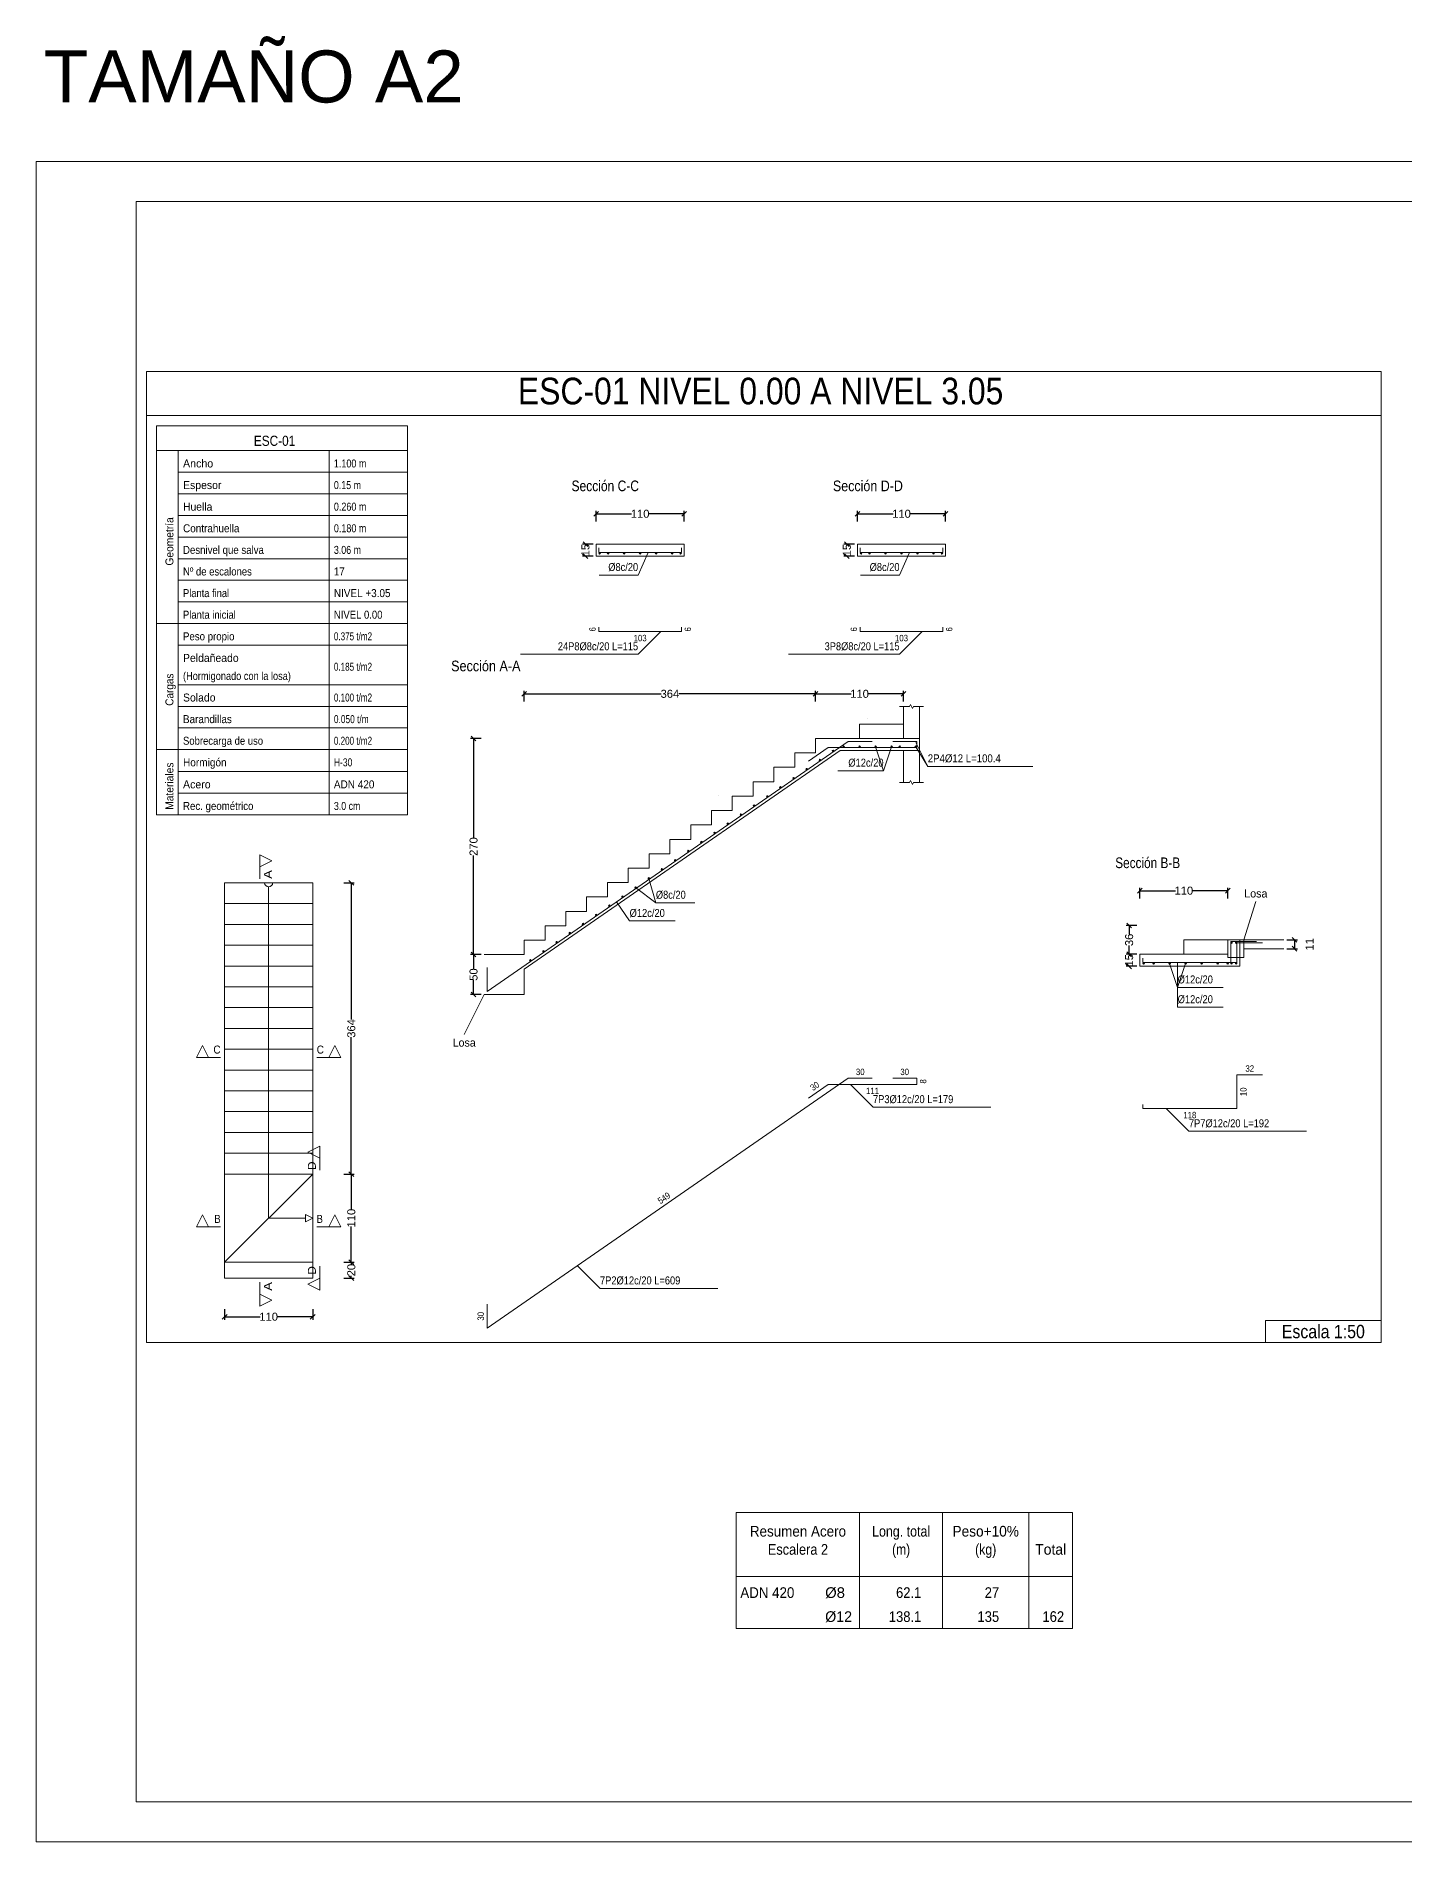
# Model space of a CAD drawing. Header units: millimetres. Extents: x 0 to 127, y 1 to 93.
# Drawn here: x 0 to 34.2, y 1.24 to 46.37 of the extents above; entities that cross this region are included whole.
import ezdxf
from ezdxf.enums import TextEntityAlignment as Align

# ---------------------------------------------------------------- set-up
doc = ezdxf.new("R2010")
doc.units = ezdxf.units.MM
doc.linetypes.add('CYPE_PUNTO', pattern=[0.075, 0, -0.075])
for name, color, linetype, lineweight in [('CIM_REFEREN', 2, 'Continuous', 0), ('ESC_BARRAS_ARMADURA_LONGITUDINAL', 4, 'Continuous', 15), ('ESC_BARRAS_ARMADURA_TRANSVERSAL', 4, 'Continuous', 15), ('ESC_CONTORNO_ESCALERA', 3, 'Continuous', 0), ('ESC_COTAS', 1, 'Continuous', 0), ('ESC_ESCALON', 2, 'Continuous', 0), ('ESC_GEOMETRIA_APOYO', 2, 'Continuous', 0), ('ESC_LINEA_DE_HUELLA', 9, 'Continuous', 0), ('ESC_LINEA_REFERENCIA_ARMADURA', 36, 'Continuous', 0), ('ESC_LINEAS_DE_LA_TABLA', 6, 'Continuous', 0), ('ESC_RECRECIDO', 1, 'Continuous', 0), ('ESC_RECUADRO_DEL_DETALLE', 7, 'Continuous', 9), ('ESC_SECCIONES', 4, 'Continuous', 0), ('ESC_TEXTO_APOYO', 3, 'Continuous', 0), ('ESC_TEXTO_ARMADURA_LONGITUDINAL', 3, 'Continuous', 9), ('ESC_TEXTO_ARMADURA_TRANSVERSAL', 3, 'Continuous', 9), ('ESC_TEXTOS_DE_LA_TABLA', 2, 'Continuous', 0), ('ESC_TITULO_DEL_RECUADRO', 7, 'Continuous', 0), ('RECUAD_LIMITES', 2, 'Continuous', 0), ('RECUAD_MARCO', 1, 'Continuous', 20), ('TABLAS', 1, 'Continuous', 0), ('TEXTO_TABLAS', 1, 'Continuous', 0)]:
    doc.layers.add(name, color=color, linetype=linetype, lineweight=lineweight)
doc.styles.add('CYPETXT_0.3_romans', font='arial.ttf', dxfattribs={"height": 0.2})
doc.styles.add('CYPETXT_romans', font='arial.ttf', dxfattribs={"height": 0.2})
doc.dimstyles.new('cype_oblique', dxfattribs={"dimtxt": 0.18, "dimasz": 0.18, "dimexe": 0.075, "dimexo": 0.075, "dimgap": 0, "dimtad": 0, "dimdec": 4, "dimzin": 0, "dimdsep": 46, "dimtxsty": 'CYPETXT_0.3_romans', "dimblk": 'OBLIQUE', "dimtsz": 0.06, "dimcen": 0.09, "dimadec": 0, "dimazin": 0, "dimtfac": 1, "dimtdec": 4, "dimtofl": 0, "dimtmove": 2, "dimatfit": 3, "dimfxl": 1, "dimtolj": 1, "dimtzin": 0, "dimarcsym": 0})

# ---------------------------------------------------------------- blocks, each defined once
blk = doc.blocks.new('*D24')
at = {"layer": 'Defpoints', "color": 0, "transparency": 16777216}
for p in [(16.194, 34.436), (13.994, 34.17), (16.194, 34.17)]:
    blk.add_point(p, dxfattribs=at)
at = {"layer": 'ESC_COTAS', "color": 0, "lineweight": -2, "transparency": 16777216}
for p, q in [((13.934, 34.376), (14.054, 34.496)), ((13.994, 34.245), (13.994, 34.511)), ((13.994, 34.436), (14.882, 34.436)), ((16.194, 34.436), (15.305, 34.436)), ((16.134, 34.376), (16.254, 34.496)), ((16.194, 34.245), (16.194, 34.511))]:
    blk.add_line(p, q, dxfattribs=at)
at = {"layer": 'ESC_COTAS', "color": 0, "transparency": 16777216, "insert": (15.094, 34.436), "char_height": 0.2, "attachment_point": 5, "style": 'CYPETXT_0.3_romans'}
blk.add_mtext('\\A1;110', dxfattribs=at)
blk = doc.blocks.new('_OBLIQUE')
at = {"color": 0, "linetype": 'ByBlock', "lineweight": -2}
blk.add_line((-0.5, -0.5), (0.5, 0.5), dxfattribs=at)
blk = doc.blocks.new('*D25')
at = {"layer": 'Defpoints', "color": 0, "transparency": 16777216}
for p in [(13.728, 33.679), (13.994, 33.679), (13.994, 33.379)]:
    blk.add_point(p, dxfattribs=at)
at = {"layer": 'ESC_COTAS', "color": 0, "lineweight": -2, "transparency": 16777216}
for p, q in [((13.919, 33.679), (13.653, 33.679)), ((13.788, 33.619), (13.668, 33.739)), ((13.788, 33.319), (13.668, 33.439)), ((13.728, 33.679), (13.728, 33.664)), ((13.919, 33.379), (13.653, 33.379)), ((13.728, 33.379), (13.728, 33.395))]:
    blk.add_line(p, q, dxfattribs=at)
at = {"layer": 'ESC_COTAS', "color": 0, "transparency": 16777216, "insert": (13.728, 33.529), "char_height": 0.2, "attachment_point": 5, "rotation": 90, "style": 'CYPETXT_0.3_romans'}
blk.add_mtext('\\A1;15', dxfattribs=at)
blk = doc.blocks.new('*D26')
at = {"layer": 'Defpoints', "color": 0, "transparency": 16777216}
for p in [(22.726, 34.436), (20.526, 34.17), (22.726, 34.17)]:
    blk.add_point(p, dxfattribs=at)
at = {"layer": 'ESC_COTAS', "color": 0, "lineweight": -2, "transparency": 16777216}
for p, q in [((20.466, 34.376), (20.586, 34.496)), ((20.526, 34.245), (20.526, 34.511)), ((20.526, 34.436), (21.414, 34.436)), ((22.726, 34.436), (21.837, 34.436)), ((22.666, 34.376), (22.786, 34.496)), ((22.726, 34.245), (22.726, 34.511))]:
    blk.add_line(p, q, dxfattribs=at)
at = {"layer": 'ESC_COTAS', "color": 0, "transparency": 16777216, "insert": (21.626, 34.436), "char_height": 0.2, "attachment_point": 5, "style": 'CYPETXT_0.3_romans'}
blk.add_mtext('\\A1;110', dxfattribs=at)
blk = doc.blocks.new('*D27')
at = {"layer": 'Defpoints', "color": 0, "transparency": 16777216}
for p in [(20.26, 33.679), (20.526, 33.679), (20.526, 33.379)]:
    blk.add_point(p, dxfattribs=at)
at = {"layer": 'ESC_COTAS', "color": 0, "lineweight": -2, "transparency": 16777216}
for p, q in [((20.451, 33.679), (20.185, 33.679)), ((20.32, 33.619), (20.2, 33.739)), ((20.32, 33.319), (20.2, 33.439)), ((20.26, 33.679), (20.26, 33.664)), ((20.451, 33.379), (20.185, 33.379)), ((20.26, 33.379), (20.26, 33.395))]:
    blk.add_line(p, q, dxfattribs=at)
at = {"layer": 'ESC_COTAS', "color": 0, "transparency": 16777216, "insert": (20.26, 33.529), "char_height": 0.2, "attachment_point": 5, "rotation": 90, "style": 'CYPETXT_0.3_romans'}
blk.add_mtext('\\A1;15', dxfattribs=at)
blk = doc.blocks.new('*D28')
at = {"layer": 'Defpoints', "color": 0, "transparency": 16777216}
for p in [(19.478, 29.936), (12.198, 29.67), (19.478, 29.67)]:
    blk.add_point(p, dxfattribs=at)
at = {"layer": 'ESC_COTAS', "color": 0, "lineweight": -2, "transparency": 16777216}
for p, q in [((12.138, 29.876), (12.258, 29.996)), ((12.198, 29.745), (12.198, 30.011)), ((12.198, 29.936), (15.618, 29.936)), ((19.478, 29.936), (16.058, 29.936)), ((19.418, 29.876), (19.538, 29.996)), ((19.478, 29.745), (19.478, 30.011))]:
    blk.add_line(p, q, dxfattribs=at)
at = {"layer": 'ESC_COTAS', "color": 0, "transparency": 16777216, "insert": (15.838, 29.936), "char_height": 0.2, "attachment_point": 5, "style": 'CYPETXT_0.3_romans'}
blk.add_mtext('\\A1;364', dxfattribs=at)
blk = doc.blocks.new('*D29')
at = {"layer": 'Defpoints', "color": 0, "transparency": 16777216}
for p in [(21.678, 29.936), (19.478, 29.67), (21.678, 29.67)]:
    blk.add_point(p, dxfattribs=at)
at = {"layer": 'ESC_COTAS', "color": 0, "lineweight": -2, "transparency": 16777216}
for p, q in [((19.418, 29.876), (19.538, 29.996)), ((19.478, 29.745), (19.478, 30.011)), ((19.478, 29.936), (20.367, 29.936)), ((21.678, 29.936), (20.789, 29.936)), ((21.618, 29.876), (21.738, 29.996)), ((21.678, 29.745), (21.678, 30.011))]:
    blk.add_line(p, q, dxfattribs=at)
at = {"layer": 'ESC_COTAS', "color": 0, "transparency": 16777216, "insert": (20.578, 29.936), "char_height": 0.2, "attachment_point": 5, "style": 'CYPETXT_0.3_romans'}
blk.add_mtext('\\A1;110', dxfattribs=at)
blk = doc.blocks.new('*D30')
at = {"layer": 'Defpoints', "color": 0, "transparency": 16777216}
for p in [(10.932, 23.42), (11.198, 23.42), (11.198, 22.42)]:
    blk.add_point(p, dxfattribs=at)
at = {"layer": 'ESC_COTAS', "color": 0, "lineweight": -2, "transparency": 16777216}
for p, q in [((10.992, 23.36), (10.872, 23.48)), ((11.123, 23.42), (10.857, 23.42)), ((10.932, 23.42), (10.932, 23.063)), ((10.932, 22.42), (10.932, 22.777)), ((11.123, 22.42), (10.857, 22.42)), ((10.992, 22.36), (10.872, 22.48))]:
    blk.add_line(p, q, dxfattribs=at)
at = {"layer": 'ESC_COTAS', "color": 0, "transparency": 16777216, "insert": (10.932, 22.92), "char_height": 0.2, "attachment_point": 5, "rotation": 90, "style": 'CYPETXT_0.3_romans'}
blk.add_mtext('\\A1;50', dxfattribs=at)
blk = doc.blocks.new('*D31')
at = {"layer": 'Defpoints', "color": 0, "transparency": 16777216}
for p in [(10.932, 28.82), (11.198, 28.82), (11.198, 23.42)]:
    blk.add_point(p, dxfattribs=at)
at = {"layer": 'ESC_COTAS', "color": 0, "lineweight": -2, "transparency": 16777216}
for p, q in [((11.123, 28.82), (10.857, 28.82)), ((10.992, 28.76), (10.872, 28.88)), ((10.932, 28.82), (10.932, 26.342)), ((10.932, 23.42), (10.932, 25.898)), ((10.992, 23.36), (10.872, 23.48)), ((11.123, 23.42), (10.857, 23.42))]:
    blk.add_line(p, q, dxfattribs=at)
at = {"layer": 'ESC_COTAS', "color": 0, "transparency": 16777216, "insert": (10.932, 26.12), "char_height": 0.2, "attachment_point": 5, "rotation": 90, "style": 'CYPETXT_0.3_romans'}
blk.add_mtext('\\A1;270', dxfattribs=at)
blk = doc.blocks.new('*D32')
at = {"layer": 'Defpoints', "color": 0, "transparency": 16777216}
for p in [(31.181, 23.787), (31.181, 23.567), (31.447, 23.567)]:
    blk.add_point(p, dxfattribs=at)
at = {"layer": 'ESC_COTAS', "color": 0, "lineweight": -2, "transparency": 16777216}
for p, q in [((31.256, 23.787), (31.522, 23.787)), ((31.256, 23.567), (31.522, 23.567)), ((31.507, 23.727), (31.387, 23.847)), ((31.507, 23.507), (31.387, 23.627)), ((31.447, 23.787), (31.447, 23.567))]:
    blk.add_line(p, q, dxfattribs=at)
at = {"layer": 'ESC_COTAS', "color": 0, "transparency": 16777216, "insert": (31.823, 23.677), "char_height": 0.2, "attachment_point": 5, "rotation": 90, "style": 'CYPETXT_0.3_romans'}
blk.add_mtext('\\A1;11', dxfattribs=at)
blk = doc.blocks.new('*D33')
at = {"layer": 'Defpoints', "color": 0, "transparency": 16777216}
for p in [(29.781, 25.016), (27.581, 24.75), (29.781, 24.75)]:
    blk.add_point(p, dxfattribs=at)
at = {"layer": 'ESC_COTAS', "color": 0, "lineweight": -2, "transparency": 16777216}
for p, q in [((27.521, 24.956), (27.641, 25.076)), ((27.581, 24.825), (27.581, 25.091)), ((27.581, 25.016), (28.469, 25.016)), ((29.781, 25.016), (28.892, 25.016)), ((29.721, 24.956), (29.841, 25.076)), ((29.781, 24.825), (29.781, 25.091))]:
    blk.add_line(p, q, dxfattribs=at)
at = {"layer": 'ESC_COTAS', "color": 0, "transparency": 16777216, "insert": (28.681, 25.016), "char_height": 0.2, "attachment_point": 5, "style": 'CYPETXT_0.3_romans'}
blk.add_mtext('\\A1;110', dxfattribs=at)
blk = doc.blocks.new('*D34')
at = {"layer": 'Defpoints', "color": 0, "transparency": 16777216}
for p in [(27.315, 23.427), (27.581, 23.427), (27.581, 23.127)]:
    blk.add_point(p, dxfattribs=at)
at = {"layer": 'ESC_COTAS', "color": 0, "lineweight": -2, "transparency": 16777216}
for p, q in [((27.375, 23.367), (27.255, 23.487)), ((27.506, 23.427), (27.24, 23.427)), ((27.506, 23.127), (27.24, 23.127)), ((27.375, 23.067), (27.255, 23.187)), ((27.315, 23.427), (27.315, 23.412)), ((27.315, 23.127), (27.315, 23.142))]:
    blk.add_line(p, q, dxfattribs=at)
at = {"layer": 'ESC_COTAS', "color": 0, "transparency": 16777216, "insert": (27.315, 23.277), "char_height": 0.2, "attachment_point": 5, "rotation": 90, "style": 'CYPETXT_0.3_romans'}
blk.add_mtext('\\A1;15', dxfattribs=at)
blk = doc.blocks.new('*D35')
at = {"layer": 'Defpoints', "color": 0, "transparency": 16777216}
for p in [(27.315, 24.147), (27.581, 24.147), (27.581, 23.427)]:
    blk.add_point(p, dxfattribs=at)
at = {"layer": 'ESC_COTAS', "color": 0, "lineweight": -2, "transparency": 16777216}
for p, q in [((27.506, 24.147), (27.24, 24.147)), ((27.375, 24.087), (27.255, 24.207)), ((27.315, 24.147), (27.315, 23.93)), ((27.375, 23.367), (27.255, 23.487)), ((27.315, 23.427), (27.315, 23.644)), ((27.506, 23.427), (27.24, 23.427))]:
    blk.add_line(p, q, dxfattribs=at)
at = {"layer": 'ESC_COTAS', "color": 0, "transparency": 16777216, "insert": (27.315, 23.787), "char_height": 0.2, "attachment_point": 5, "rotation": 90, "style": 'CYPETXT_0.3_romans'}
blk.add_mtext('\\A1;36', dxfattribs=at)
blk = doc.blocks.new('*D36')
at = {"layer": 'Defpoints', "color": 0, "transparency": 16777216}
for p in [(7.611, 25.214), (7.611, 17.934), (7.877, 17.934)]:
    blk.add_point(p, dxfattribs=at)
at = {"layer": 'ESC_COTAS', "color": 0, "lineweight": -2, "transparency": 16777216}
for p, q in [((7.937, 25.154), (7.817, 25.274)), ((7.686, 25.214), (7.952, 25.214)), ((7.877, 25.214), (7.877, 21.795)), ((7.877, 17.934), (7.877, 21.354)), ((7.686, 17.934), (7.952, 17.934)), ((7.937, 17.874), (7.817, 17.994))]:
    blk.add_line(p, q, dxfattribs=at)
at = {"layer": 'ESC_COTAS', "color": 0, "transparency": 16777216, "insert": (7.877, 21.574), "char_height": 0.2, "attachment_point": 5, "rotation": 90, "style": 'CYPETXT_0.3_romans'}
blk.add_mtext('\\A1;364', dxfattribs=at)
blk = doc.blocks.new('*D37')
at = {"layer": 'Defpoints', "color": 0, "transparency": 16777216}
for p in [(7.611, 17.934), (7.611, 15.734), (7.877, 15.734)]:
    blk.add_point(p, dxfattribs=at)
at = {"layer": 'ESC_COTAS', "color": 0, "lineweight": -2, "transparency": 16777216}
for p, q in [((7.686, 17.934), (7.952, 17.934)), ((7.937, 17.874), (7.817, 17.994)), ((7.877, 17.934), (7.877, 17.045)), ((7.877, 15.734), (7.877, 16.623)), ((7.686, 15.734), (7.952, 15.734)), ((7.937, 15.674), (7.817, 15.794))]:
    blk.add_line(p, q, dxfattribs=at)
at = {"layer": 'ESC_COTAS', "color": 0, "transparency": 16777216, "insert": (7.877, 16.834), "char_height": 0.2, "attachment_point": 5, "rotation": 90, "style": 'CYPETXT_0.3_romans'}
blk.add_mtext('\\A1;110', dxfattribs=at)
blk = doc.blocks.new('*D38')
at = {"layer": 'Defpoints', "color": 0, "transparency": 16777216}
for p in [(7.611, 15.734), (7.611, 15.334), (7.877, 15.334)]:
    blk.add_point(p, dxfattribs=at)
at = {"layer": 'ESC_COTAS', "color": 0, "lineweight": -2, "transparency": 16777216}
for p, q in [((7.686, 15.734), (7.952, 15.734)), ((7.937, 15.674), (7.817, 15.794)), ((7.937, 15.274), (7.817, 15.394)), ((7.877, 15.734), (7.877, 15.679)), ((7.877, 15.334), (7.877, 15.389)), ((7.686, 15.334), (7.952, 15.334))]:
    blk.add_line(p, q, dxfattribs=at)
at = {"layer": 'ESC_COTAS', "color": 0, "transparency": 16777216, "insert": (7.877, 15.534), "char_height": 0.2, "attachment_point": 5, "rotation": 90, "style": 'CYPETXT_0.3_romans'}
blk.add_mtext('\\A1;20', dxfattribs=at)
blk = doc.blocks.new('*D39')
at = {"layer": 'Defpoints', "color": 0, "transparency": 16777216}
for p in [(4.711, 14.634), (6.911, 14.634), (6.911, 14.368)]:
    blk.add_point(p, dxfattribs=at)
at = {"layer": 'ESC_COTAS', "color": 0, "lineweight": -2, "transparency": 16777216}
for p, q in [((4.711, 14.559), (4.711, 14.293)), ((6.911, 14.559), (6.911, 14.293)), ((4.651, 14.308), (4.771, 14.428)), ((4.711, 14.368), (5.6, 14.368)), ((6.911, 14.368), (6.022, 14.368)), ((6.851, 14.308), (6.971, 14.428))]:
    blk.add_line(p, q, dxfattribs=at)
at = {"layer": 'ESC_COTAS', "color": 0, "transparency": 16777216, "insert": (5.811, 14.368), "char_height": 0.2, "attachment_point": 5, "style": 'CYPETXT_0.3_romans'}
blk.add_mtext('\\A1;110', dxfattribs=at)

msp = doc.modelspace()

# ---------------------------------------------------------------- hatches: boundary and pattern name
at = {"layer": 'ESC_BARRAS_ARMADURA_TRANSVERSAL'}
h = msp.add_hatch(color=256, dxfattribs=at)
edge = h.paths.add_edge_path()
edge.add_arc((14.08168, 33.4512), 0.02, 0, 360)
h = msp.add_hatch(color=256, dxfattribs=at)
edge = h.paths.add_edge_path()
edge.add_arc((14.29368, 33.4512), 0.02, 0, 360)
h = msp.add_hatch(color=256, dxfattribs=at)
edge = h.paths.add_edge_path()
edge.add_arc((14.69368, 33.4512), 0.02, 0, 360)
h = msp.add_hatch(color=256, dxfattribs=at)
edge = h.paths.add_edge_path()
edge.add_arc((15.09368, 33.4512), 0.02, 0, 360)
h = msp.add_hatch(color=256, dxfattribs=at)
edge = h.paths.add_edge_path()
edge.add_arc((15.49368, 33.4512), 0.02, 0, 360)
h = msp.add_hatch(color=256, dxfattribs=at)
edge = h.paths.add_edge_path()
edge.add_arc((15.89368, 33.4512), 0.02, 0, 360)
h = msp.add_hatch(color=256, dxfattribs=at)
edge = h.paths.add_edge_path()
edge.add_arc((16.10568, 33.4512), 0.02, 0, 360)
h = msp.add_hatch(color=256, dxfattribs=at)
edge = h.paths.add_edge_path()
edge.add_arc((20.61368, 33.4512), 0.02, 0, 360)
h = msp.add_hatch(color=256, dxfattribs=at)
edge = h.paths.add_edge_path()
edge.add_arc((20.82568, 33.4512), 0.02, 0, 360)
h = msp.add_hatch(color=256, dxfattribs=at)
edge = h.paths.add_edge_path()
edge.add_arc((21.22568, 33.4512), 0.02, 0, 360)
h = msp.add_hatch(color=256, dxfattribs=at)
edge = h.paths.add_edge_path()
edge.add_arc((21.62568, 33.4512), 0.02, 0, 360)
h = msp.add_hatch(color=256, dxfattribs=at)
edge = h.paths.add_edge_path()
edge.add_arc((22.02568, 33.4512), 0.02, 0, 360)
h = msp.add_hatch(color=256, dxfattribs=at)
edge = h.paths.add_edge_path()
edge.add_arc((22.42568, 33.4512), 0.02, 0, 360)
h = msp.add_hatch(color=256, dxfattribs=at)
edge = h.paths.add_edge_path()
edge.add_arc((22.63768, 33.4512), 0.02, 0, 360)
h = msp.add_hatch(color=256, dxfattribs=at)
edge = h.paths.add_edge_path()
edge.add_arc((19.91546, 28.50991), 0.02, 0, 360)
h = msp.add_hatch(color=256, dxfattribs=at)
edge = h.paths.add_edge_path()
edge.add_arc((20.178, 28.61604), 0.02, 0, 360)
h = msp.add_hatch(color=256, dxfattribs=at)
edge = h.paths.add_edge_path()
edge.add_arc((20.578, 28.61604), 0.02, 0, 360)
h = msp.add_hatch(color=256, dxfattribs=at)
edge = h.paths.add_edge_path()
edge.add_arc((20.978, 28.61604), 0.02, 0, 360)
h = msp.add_hatch(color=256, dxfattribs=at)
edge = h.paths.add_edge_path()
edge.add_arc((21.378, 28.61604), 0.02, 0, 360)
h = msp.add_hatch(color=256, dxfattribs=at)
edge = h.paths.add_edge_path()
edge.add_arc((21.582, 28.61604), 0.02, 0, 360)
h = msp.add_hatch(color=256, dxfattribs=at)
edge = h.paths.add_edge_path()
edge.add_arc((21.982, 28.61604), 0.02, 0, 360)
h = msp.add_hatch(color=256, dxfattribs=at)
edge = h.paths.add_edge_path()
edge.add_arc((19.25771, 28.05454), 0.02, 0, 360)
h = msp.add_hatch(color=256, dxfattribs=at)
edge = h.paths.add_edge_path()
edge.add_arc((19.58658, 28.28223), 0.02, 0, 360)
h = msp.add_hatch(color=256, dxfattribs=at)
edge = h.paths.add_edge_path()
edge.add_arc((18.59995, 27.59918), 0.02, 0, 360)
h = msp.add_hatch(color=256, dxfattribs=at)
edge = h.paths.add_edge_path()
edge.add_arc((18.92883, 27.82686), 0.02, 0, 360)
h = msp.add_hatch(color=256, dxfattribs=at)
edge = h.paths.add_edge_path()
edge.add_arc((17.9422, 27.14381), 0.02, 0, 360)
h = msp.add_hatch(color=256, dxfattribs=at)
edge = h.paths.add_edge_path()
edge.add_arc((18.27108, 27.37149), 0.02, 0, 360)
h = msp.add_hatch(color=256, dxfattribs=at)
edge = h.paths.add_edge_path()
edge.add_arc((17.28445, 26.68844), 0.02, 0, 360)
h = msp.add_hatch(color=256, dxfattribs=at)
edge = h.paths.add_edge_path()
edge.add_arc((17.61332, 26.91612), 0.02, 0, 360)
h = msp.add_hatch(color=256, dxfattribs=at)
edge = h.paths.add_edge_path()
edge.add_arc((16.62669, 26.23307), 0.02, 0, 360)
h = msp.add_hatch(color=256, dxfattribs=at)
edge = h.paths.add_edge_path()
edge.add_arc((16.95557, 26.46076), 0.02, 0, 360)
h = msp.add_hatch(color=256, dxfattribs=at)
edge = h.paths.add_edge_path()
edge.add_arc((15.96894, 25.7777), 0.02, 0, 360)
h = msp.add_hatch(color=256, dxfattribs=at)
edge = h.paths.add_edge_path()
edge.add_arc((16.29781, 26.00539), 0.02, 0, 360)
h = msp.add_hatch(color=256, dxfattribs=at)
edge = h.paths.add_edge_path()
edge.add_arc((15.31118, 25.32234), 0.02, 0, 360)
h = msp.add_hatch(color=256, dxfattribs=at)
edge = h.paths.add_edge_path()
edge.add_arc((15.64006, 25.55002), 0.02, 0, 360)
h = msp.add_hatch(color=256, dxfattribs=at)
edge = h.paths.add_edge_path()
edge.add_arc((14.65343, 24.86697), 0.02, 0, 360)
h = msp.add_hatch(color=256, dxfattribs=at)
edge = h.paths.add_edge_path()
edge.add_arc((14.98231, 25.09465), 0.02, 0, 360)
h = msp.add_hatch(color=256, dxfattribs=at)
edge = h.paths.add_edge_path()
edge.add_arc((13.99568, 24.4116), 0.02, 0, 360)
h = msp.add_hatch(color=256, dxfattribs=at)
edge = h.paths.add_edge_path()
edge.add_arc((14.32455, 24.63928), 0.02, 0, 360)
h = msp.add_hatch(color=256, dxfattribs=at)
edge = h.paths.add_edge_path()
edge.add_arc((13.33792, 23.95623), 0.02, 0, 360)
h = msp.add_hatch(color=256, dxfattribs=at)
edge = h.paths.add_edge_path()
edge.add_arc((13.6668, 24.18392), 0.02, 0, 360)
h = msp.add_hatch(color=256, dxfattribs=at)
edge = h.paths.add_edge_path()
edge.add_arc((12.68017, 23.50086), 0.02, 0, 360)
h = msp.add_hatch(color=256, dxfattribs=at)
edge = h.paths.add_edge_path()
edge.add_arc((13.00905, 23.72855), 0.02, 0, 360)
h = msp.add_hatch(color=256, dxfattribs=at)
edge = h.paths.add_edge_path()
edge.add_arc((29.87268, 23.71895), 0.02, 0, 360)
h = msp.add_hatch(color=256, dxfattribs=at)
edge = h.paths.add_edge_path()
edge.add_arc((29.98868, 23.71895), 0.02, 0, 360)
h = msp.add_hatch(color=256, dxfattribs=at)
edge = h.paths.add_edge_path()
edge.add_arc((12.35129, 23.27318), 0.02, 0, 360)
h = msp.add_hatch(color=256, dxfattribs=at)
edge = h.paths.add_edge_path()
edge.add_arc((27.67668, 23.19904), 0.02, 0, 360)
h = msp.add_hatch(color=256, dxfattribs=at)
edge = h.paths.add_edge_path()
edge.add_arc((27.92668, 23.19904), 0.02, 0, 360)
h = msp.add_hatch(color=256, dxfattribs=at)
edge = h.paths.add_edge_path()
edge.add_arc((28.32668, 23.19904), 0.02, 0, 360)
h = msp.add_hatch(color=256, dxfattribs=at)
edge = h.paths.add_edge_path()
edge.add_arc((28.72668, 23.19904), 0.02, 0, 360)
h = msp.add_hatch(color=256, dxfattribs=at)
edge = h.paths.add_edge_path()
edge.add_arc((29.12668, 23.19904), 0.02, 0, 360)
h = msp.add_hatch(color=256, dxfattribs=at)
edge = h.paths.add_edge_path()
edge.add_arc((29.52668, 23.19904), 0.02, 0, 360)
h = msp.add_hatch(color=256, dxfattribs=at)
edge = h.paths.add_edge_path()
edge.add_arc((29.77668, 23.19904), 0.02, 0, 360)
h = msp.add_hatch(color=256, dxfattribs=at)
edge = h.paths.add_edge_path()
edge.add_arc((29.87268, 23.19904), 0.02, 0, 360)
h = msp.add_hatch(color=256, dxfattribs=at)
edge = h.paths.add_edge_path()
edge.add_arc((29.98868, 23.19904), 0.02, 0, 360)

# ---------------------------------------------------------------- linework, layer by layer
at = {"layer": 'ESC_BARRAS_ARMADURA_LONGITUDINAL'}
for points in [[(14.06168, 33.5872), (14.06168, 33.4712), (16.12568, 33.4712), (16.12568, 33.5872)], [(20.59368, 33.5872), (20.59368, 33.4712), (22.65768, 33.4712), (22.65768, 33.5872)], [(14.06168, 31.60668), (14.06168, 31.49068), (16.12568, 31.49068), (16.12568, 31.60668)], [(20.59368, 31.60668), (20.59368, 31.49068), (22.65768, 31.49068), (22.65768, 31.60668)], [(11.27, 23.10027), (11.27, 22.50027), (20.29456, 28.74804), (20.89456, 28.74804)], [(19.30184, 28.25051), (19.79516, 28.59204), (22.006, 28.59204), (22.006, 28.74804), (21.406, 28.74804)], [(27.65268, 23.33104), (27.65268, 23.22304), (30.00868, 23.22304), (30.00868, 23.71543), (30.64768, 23.71543)], [(29.02068, 23.22304), (29.85268, 23.22304), (29.85268, 23.74704), (30.50068, 23.74704)], [(11.27, 14.68027), (11.27, 14.08027), (20.29456, 20.32804), (20.89456, 20.32804)], [(19.30184, 19.83051), (19.79516, 20.17204), (22.006, 20.17204), (22.006, 20.32804), (21.406, 20.32804)], [(27.65268, 19.67704), (27.65268, 19.56904), (30.00868, 19.56904), (30.00868, 20.41204), (30.64768, 20.41204)]]:
    msp.add_lwpolyline(points, dxfattribs=at)
at = {"layer": 'ESC_BARRAS_ARMADURA_TRANSVERSAL'}
for centre in [(14.08168, 33.4512), (14.29368, 33.4512), (14.69368, 33.4512), (15.09368, 33.4512), (15.49368, 33.4512), (15.89368, 33.4512), (16.10568, 33.4512), (20.61368, 33.4512), (20.82568, 33.4512), (21.22568, 33.4512), (21.62568, 33.4512), (22.02568, 33.4512), (22.42568, 33.4512), (22.63768, 33.4512), (19.91546, 28.50991), (20.178, 28.61604), (20.578, 28.61604), (20.978, 28.61604), (21.378, 28.61604), (21.582, 28.61604), (21.982, 28.61604), (19.25771, 28.05454), (19.58658, 28.28223), (18.59995, 27.59918), (18.92883, 27.82686), (17.9422, 27.14381), (18.27108, 27.37149), (17.28445, 26.68844), (17.61332, 26.91612), (16.62669, 26.23307), (16.95557, 26.46076), (15.96894, 25.7777), (16.29781, 26.00539), (15.31118, 25.32234), (15.64006, 25.55002), (14.65343, 24.86697), (14.98231, 25.09465), (13.99568, 24.4116), (14.32455, 24.63928), (13.33792, 23.95623), (13.6668, 24.18392), (12.68017, 23.50086), (13.00905, 23.72855), (29.87268, 23.71895), (29.98868, 23.71895), (12.35129, 23.27318), (27.67668, 23.19904), (27.92668, 23.19904), (28.32668, 23.19904), (28.72668, 23.19904), (29.12668, 23.19904), (29.52668, 23.19904), (29.77668, 23.19904), (29.87268, 23.19904), (29.98868, 23.19904)]:
    msp.add_circle(centre, 0.02, dxfattribs=at)
at = {"layer": 'ESC_CONTORNO_ESCALERA'}
for p, q in [((13.99368, 33.6792), (13.99368, 33.3792)), ((16.19368, 33.6792), (16.19368, 33.3792)), ((20.52568, 33.6792), (20.52568, 33.3792)), ((22.72568, 33.6792), (22.72568, 33.3792)), ((4.711, 25.21404), (4.711, 17.93404)), ((6.911, 25.21404), (6.911, 17.93404)), ((27.58068, 23.42704), (27.58068, 23.12704))]:
    msp.add_line(p, q, dxfattribs=at)
for points in [[(13.99368, 33.6792), (16.19368, 33.6792)], [(20.52568, 33.6792), (22.72568, 33.6792)], [(13.99368, 33.3792), (16.19368, 33.3792)], [(20.52568, 33.3792), (22.72568, 33.3792)], [(12.198, 23.05516), (20.09171, 28.52004), (21.678, 28.52004)], [(19.478, 28.46004), (19.478, 28.82004), (21.678, 28.82004)], [(27.58068, 23.12704), (30.08068, 23.12704), (30.08068, 23.78704)], [(27.58068, 23.42704), (29.78068, 23.42704), (29.78068, 23.78704)], [(4.711, 17.93404), (4.711, 15.73404), (4.711, 15.33404), (6.911, 15.33404), (6.911, 15.73404)]]:
    msp.add_lwpolyline(points, dxfattribs=at)
at = {"layer": 'ESC_ESCALON'}
for p, q in [((4.711, 25.21404), (6.911, 25.21404)), ((4.711, 24.69404), (6.911, 24.69404)), ((4.711, 24.17404), (6.911, 24.17404)), ((4.711, 23.65404), (6.911, 23.65404)), ((4.711, 23.13404), (6.911, 23.13404)), ((4.711, 22.61404), (6.911, 22.61404)), ((4.711, 22.09404), (6.911, 22.09404)), ((4.711, 21.57404), (6.911, 21.57404)), ((4.711, 21.05404), (6.911, 21.05404)), ((4.711, 20.53404), (6.911, 20.53404)), ((4.711, 20.01404), (6.911, 20.01404)), ((4.711, 19.49404), (6.911, 19.49404)), ((4.711, 18.97404), (6.911, 18.97404)), ((4.711, 18.45404), (6.911, 18.45404)), ((4.711, 17.93404), (6.911, 17.93404)), ((4.711, 15.73404), (6.911, 17.93404)), ((6.911, 15.73404), (6.911, 17.93404))]:
    msp.add_line(p, q, dxfattribs=at)
at = {"layer": 'ESC_ESCALON', "linetype": 'CYPE_PUNTO'}
msp.add_line((6.911, 15.73404), (6.911, 17.93404), dxfattribs=at)
at = {"layer": 'ESC_ESCALON'}
msp.add_lwpolyline([(12.198, 23.42004), (12.198, 23.78004), (12.718, 23.78004), (12.718, 24.14004), (13.238, 24.14004), (13.238, 24.50004), (13.758, 24.50004), (13.758, 24.86004), (14.278, 24.86004), (14.278, 25.22004), (14.798, 25.22004), (14.798, 25.58004), (15.318, 25.58004), (15.318, 25.94004), (15.838, 25.94004), (15.838, 26.30004), (16.358, 26.30004), (16.358, 26.66004), (16.878, 26.66004), (16.878, 27.02004), (17.398, 27.02004), (17.398, 27.38004), (17.918, 27.38004), (17.918, 27.74004), (18.438, 27.74004), (18.438, 28.10004), (18.958, 28.10004), (18.958, 28.46004), (19.478, 28.46004)], dxfattribs=at)
at = {"layer": 'ESC_GEOMETRIA_APOYO'}
for p, q in [((21.678, 28.82004), (21.678, 29.62004)), ((22.078, 28.82004), (22.078, 29.62004)), ((21.678, 27.72004), (21.678, 28.52004)), ((22.078, 28.52004), (21.678, 28.52004)), ((22.078, 27.72004), (22.078, 28.52004)), ((29.78068, 23.78704), (31.18068, 23.78704)), ((30.18068, 23.56704), (31.18068, 23.56704)), ((12.198, 23.42004), (11.198, 23.42004)), ((12.198, 23.05516), (12.198, 22.42004)), ((12.198, 22.42004), (11.198, 22.42004)), ((4.711, 15.73404), (6.911, 15.73404))]:
    msp.add_line(p, q, dxfattribs=at)
for points in [[(21.578, 29.62004), (21.828, 29.62004), (21.853, 29.67004), (21.903, 29.57004), (21.928, 29.62004), (22.178, 29.62004)], [(21.678, 28.82004), (22.078, 28.82004), (22.078, 28.52004)], [(22.178, 27.72004), (21.928, 27.72004), (21.903, 27.67004), (21.853, 27.77004), (21.828, 27.72004), (21.578, 27.72004)], [(30.18068, 23.78704), (30.18068, 23.34704), (29.78068, 23.34704), (29.78068, 23.78704)]]:
    msp.add_lwpolyline(points, dxfattribs=at)
at = {"layer": 'ESC_LINEA_DE_HUELLA'}
msp.add_lwpolyline([(5.811, 25.11404), (5.811, 17.93404), (5.811, 16.83404), (6.731, 16.83404)], dxfattribs=at)
msp.add_lwpolyline([(6.731, 16.92404), (6.911, 16.83404), (6.731, 16.74404), (6.731, 16.92404)], close=True, dxfattribs=at)
msp.add_arc((5.811, 25.21404), 0.1, 180, 0, dxfattribs=at)
at = {"layer": 'ESC_LINEA_REFERENCIA_ARMADURA'}
for p, q in [((15.044, 32.90552), (15.29368, 33.4712)), ((21.576, 32.90552), (21.82568, 33.4712)), ((14.072, 32.90552), (15.044, 32.90552)), ((20.604, 32.90552), (21.576, 32.90552)), ((15.044, 30.925), (15.60968, 31.49068)), ((21.576, 30.925), (22.14168, 31.49068)), ((12.101, 30.925), (15.044, 30.925)), ((18.801, 30.925), (21.576, 30.925)), ((20.778, 29.32404), (20.778, 29.32404)), ((21.178, 28.01604), (20.978, 28.61604)), ((21.178, 28.01604), (21.378, 28.61604)), ((22.282, 28.12404), (21.982, 28.72404)), ((22.282, 28.12404), (21.982, 28.61604)), ((20.038, 28.01604), (21.178, 28.01604)), ((21.178, 28.01604), (21.178, 28.01604)), ((22.282, 28.12404), (24.907, 28.12404)), ((17.04133, 27.39097), (17.04133, 27.39097)), ((15.48827, 24.71518), (15.31118, 25.32234)), ((15.48827, 24.71518), (14.98231, 25.09465)), ((14.83052, 24.25981), (14.50038, 24.73668)), ((30.48068, 24.74704), (30.18068, 23.78704)), ((14.83052, 24.25981), (15.97052, 24.25981)), ((28.52668, 22.59904), (28.32668, 23.19904)), ((28.52668, 22.10404), (28.52668, 23.22304)), ((28.52668, 22.59904), (28.72668, 23.19904)), ((10.698, 21.42004), (11.198, 22.42004)), ((28.52668, 22.10404), (29.66668, 22.10404)), ((20.91355, 19.60636), (20.34787, 20.17204)), ((20.91355, 19.60636), (23.85655, 19.60636)), ((28.80736, 19.00336), (28.24168, 19.56904)), ((28.80736, 19.00336), (31.75036, 19.00336)), ((14.09182, 15.07653), (13.52614, 15.64221)), ((14.09182, 15.07653), (17.03482, 15.07653))]:
    msp.add_line(p, q, dxfattribs=at)
for points in [[(15.48827, 24.71518), (15.48827, 24.71518), (16.46027, 24.71518)], [(28.52668, 22.59904), (28.52668, 22.59904), (29.66668, 22.59904)]]:
    msp.add_lwpolyline(points, dxfattribs=at)
at = {"layer": 'ESC_LINEAS_DE_LA_TABLA'}
for p, q in [((3.011, 36.63404), (9.281, 36.63404)), ((3.011, 36.63404), (3.011, 26.91404)), ((9.281, 36.63404), (9.281, 26.91404)), ((3.011, 36.01404), (9.281, 36.01404)), ((3.551, 36.01404), (3.551, 26.91404)), ((7.321, 36.01404), (7.321, 26.91404)), ((3.551, 35.47404), (9.281, 35.47404)), ((3.551, 34.93404), (9.281, 34.93404)), ((3.551, 34.39404), (9.281, 34.39404)), ((3.551, 33.85404), (9.281, 33.85404)), ((3.551, 33.31404), (9.281, 33.31404)), ((3.551, 32.77404), (9.281, 32.77404)), ((3.551, 32.23404), (9.281, 32.23404)), ((3.011, 31.69404), (9.281, 31.69404)), ((3.551, 31.15404), (9.281, 31.15404)), ((3.551, 30.16404), (9.281, 30.16404)), ((3.551, 29.62404), (9.281, 29.62404)), ((3.551, 29.08404), (9.281, 29.08404)), ((3.011, 28.54404), (9.281, 28.54404)), ((3.551, 27.99404), (9.281, 27.99404)), ((3.551, 27.45404), (9.281, 27.45404)), ((3.011, 26.91404), (9.281, 26.91404))]:
    msp.add_line(p, q, dxfattribs=at)
at = {"layer": 'ESC_LINEAS_DE_LA_TABLA', "color": 254, "true_color": 0xdad7d3}
msp.add_lwpolyline([(3.011, 36.63404), (9.281, 36.63404), (9.281, 36.01404), (3.011, 36.01404)], close=True, dxfattribs=at)
at = {"layer": 'ESC_LINEAS_DE_LA_TABLA', "color": 7, "true_color": 0xf2f1f0}
for points in [[(3.011, 36.01404), (3.551, 36.01404), (3.551, 31.69404), (3.011, 31.69404)], [(3.011, 31.69404), (3.551, 31.69404), (3.551, 28.54404), (3.011, 28.54404)], [(3.011, 28.54404), (3.551, 28.54404), (3.551, 26.91404), (3.011, 26.91404)]]:
    msp.add_lwpolyline(points, close=True, dxfattribs=at)
at = {"layer": 'ESC_RECRECIDO'}
for points in [[(20.578, 28.82004), (20.578, 29.18004), (21.678, 29.18004), (21.678, 28.82004), (20.578, 28.82004)], [(28.68068, 23.42704), (28.68068, 23.78704), (29.78068, 23.78704), (29.78068, 23.42704), (28.68068, 23.42704)]]:
    msp.add_lwpolyline(points, close=True, dxfattribs=at)
at = {"layer": 'ESC_RECUADRO_DEL_DETALLE'}
for p, q in [((33.611, 36.89404), (33.611, 37.99404)), ((2.761, 36.89404), (33.611, 36.89404)), ((2.761, 13.72404), (2.761, 36.89404)), ((2.761, 36.89404), (33.611, 36.89404)), ((33.611, 13.72404), (33.611, 36.89404)), ((30.7235, 14.27404), (33.611, 14.27404)), ((30.7235, 13.72404), (30.7235, 14.27404)), ((2.761, 13.72404), (33.611, 13.72404))]:
    msp.add_line(p, q, dxfattribs=at)
msp.add_lwpolyline([(2.761, 36.89404), (2.761, 37.99404), (33.611, 37.99404)], dxfattribs=at)
at = {"layer": 'ESC_SECCIONES'}
for p, q in [((5.591, 25.31404), (5.591, 25.61404)), ((4.611, 20.84604), (4.311, 20.84604)), ((7.011, 20.84604), (7.311, 20.84604)), ((7.091, 18.03404), (7.091, 18.33404)), ((4.611, 16.61404), (4.311, 16.61404)), ((7.011, 16.61404), (7.311, 16.61404)), ((7.091, 15.63404), (7.091, 15.33404)), ((5.591, 15.23404), (5.591, 14.93404))]:
    msp.add_line(p, q, dxfattribs=at)
for points in [[(5.591, 25.61404), (5.591, 25.91404), (5.891, 25.76404), (5.591, 25.61404)], [(4.311, 20.84604), (4.011, 20.84604), (4.161, 21.14604), (4.311, 20.84604)], [(7.311, 20.84604), (7.611, 20.84604), (7.461, 21.14604), (7.311, 20.84604)], [(7.091, 18.33404), (7.091, 18.63404), (6.791, 18.48404), (7.091, 18.33404)], [(4.311, 16.61404), (4.011, 16.61404), (4.161, 16.91404), (4.311, 16.61404)], [(7.311, 16.61404), (7.611, 16.61404), (7.461, 16.91404), (7.311, 16.61404)], [(5.591, 14.93404), (5.591, 14.63404), (5.891, 14.78404), (5.591, 14.93404)], [(7.091, 15.33404), (7.091, 15.03404), (6.791, 15.18404), (7.091, 15.33404)]]:
    msp.add_lwpolyline(points, close=True, dxfattribs=at)
at = {"layer": 'RECUAD_LIMITES'}
msp.add_lwpolyline([(0, 1.24397), (59.4, 1.24397), (59.4, 43.24397), (0, 43.24397), (0, 1.24397)], close=True, dxfattribs=at)
at = {"layer": 'RECUAD_MARCO'}
msp.add_lwpolyline([(2.5, 2.24397), (58.4, 2.24397), (58.4, 42.24397), (2.5, 42.24397), (2.5, 2.24397)], close=True, dxfattribs=at)
at = {"layer": 'TABLAS'}
for p, q in [((20.578, 6.5741), (20.578, 9.4741)), ((22.654, 6.5741), (22.654, 9.4741)), ((24.806, 6.5741), (24.806, 9.4741)), ((17.498, 7.8741), (25.902, 7.8741))]:
    msp.add_line(p, q, dxfattribs=at)
msp.add_lwpolyline([(17.498, 6.5741), (25.902, 6.5741), (25.902, 9.4741), (17.498, 9.4741), (17.498, 6.5741)], close=True, dxfattribs=at)

# ---------------------------------------------------------------- texts
at = {"layer": 'CIM_REFEREN', "insert": (0.19321, 46.01565), "char_height": 1.3, "attachment_point": 1, "style": 'CYPETXT_romans'}
msp.add_mtext_dynamic_manual_height_columns('TAMAÑO A2', width=20.4097016, gutter_width=12.5, heights=[0], dxfattribs=at)
at = {"layer": 'ESC_BARRAS_ARMADURA_LONGITUDINAL', "style": 'CYPETXT_romans', "width": 0.872274}
for s, rotation, p in [('6', 90, (13.98168, 31.54868)), ('6', 90, (20.51368, 31.54868)), ('30', 34.69449, (19.50296, 20.06705)), ('549', 34.69449, (15.73674, 17.26993)), ('30', 90, (11.19, 14.38027))]:
    msp.add_text(s, height=0.16, rotation=rotation, dxfattribs=at).set_placement(p, align=Align.CENTER)
for s, p in [('6', (16.20568, 31.54868)), ('6', (22.73768, 31.54868)), ('8', (22.086, 20.25004)), ('10', (30.08868, 19.99054))]:
    msp.add_text(s, height=0.16, rotation=90, dxfattribs=at).set_placement(p, align=Align.TOP_CENTER)
for s, p in [('103', (15.09368, 31.41068)), ('103', (21.62568, 31.41068)), ('111', (20.90058, 20.09204)), ('118', (28.83068, 19.48904))]:
    msp.add_text(s, height=0.16, dxfattribs=at).set_placement(p, align=Align.TOP_CENTER)
for s, p in [('30', (20.59456, 20.40804)), ('30', (21.706, 20.40804)), ('32', (30.32818, 20.49204))]:
    msp.add_text(s, height=0.16, dxfattribs=at).set_placement(p, align=Align.CENTER)
at = {"layer": 'ESC_SECCIONES', "style": 'CYPETXT_romans'}
for s, width, p in [('Sección C-C', 0.806467, (13.37968, 35.13404)), ('Sección D-D', 0.836725, (19.91168, 35.13404)), ('Sección A-A', 0.845502, (10.371, 30.63404)), ('Sección B-B', 0.792117, (26.96668, 25.71404))]:
    msp.add_text(s, height=0.2666667, dxfattribs=dict(at, width=width)).set_placement(p, align=Align.MIDDLE_LEFT)
at = {"layer": 'ESC_SECCIONES', "style": 'CYPETXT_romans', "width": 1.156502}
msp.add_text('A', height=0.2, rotation=90, dxfattribs=at).set_placement((5.691, 25.31404), align=Align.TOP_LEFT)
at = {"layer": 'ESC_SECCIONES', "style": 'CYPETXT_romans'}
for s, width, p in [('C', 0.900751, (4.611, 20.94604)), ('B', 0.838198, (4.611, 16.71404))]:
    msp.add_text(s, height=0.2, dxfattribs=dict(at, width=width)).set_placement(p, align=Align.RIGHT)
for s, width, p in [('C', 0.900751, (7.011, 20.94604)), ('B', 0.838198, (7.011, 16.71404))]:
    msp.add_text(s, height=0.2, dxfattribs=dict(at, width=width)).set_placement(p)
at = {"layer": 'ESC_SECCIONES', "style": 'CYPETXT_romans', "width": 1.069307}
msp.add_text('D', height=0.2, rotation=90, dxfattribs=at).set_placement((6.991, 18.03404))
msp.add_text('D', height=0.2, rotation=90, dxfattribs=at).set_placement((6.991, 15.63404), align=Align.RIGHT)
at = {"layer": 'ESC_SECCIONES', "style": 'CYPETXT_romans', "width": 1.156502}
msp.add_text('A', height=0.2, rotation=90, dxfattribs=at).set_placement((5.691, 15.23404), align=Align.TOP_RIGHT)
at = {"layer": 'ESC_TEXTO_APOYO', "style": 'CYPETXT_romans', "width": 0.953631}
msp.add_text('Losa', height=0.2, dxfattribs=at).set_placement((30.48068, 24.84704), align=Align.CENTER)
msp.add_text('Losa', height=0.2, dxfattribs=at).set_placement((10.698, 21.32004), align=Align.TOP_CENTER)
at = {"layer": 'ESC_TEXTO_ARMADURA_LONGITUDINAL', "style": 'CYPETXT_romans'}
for s, width, p in [('%%c8c/20', 0.827657, (15.044, 33.00552)), ('%%c8c/20', 0.827657, (21.576, 33.00552)), ('24P8%%c8c/20 L=115', 0.830784, (15.044, 31.025)), ('3P8%%c8c/20 L=115', 0.828071, (21.576, 31.025))]:
    msp.add_text(s, height=0.2, dxfattribs=dict(at, width=width)).set_placement(p, align=Align.RIGHT)
for s, width, p in [('%%c12c/20', 0.833943, (14.83052, 24.35981)), ('%%c12c/20', 0.833943, (28.52668, 22.20404)), ('7P3%%c12c/20 L=179', 0.830784, (20.91355, 19.70636)), ('7P7%%c12c/20 L=192', 0.830784, (28.80736, 19.10336)), ('7P2%%c12c/20 L=609', 0.830784, (14.09182, 15.17653))]:
    msp.add_text(s, height=0.2, dxfattribs=dict(at, width=width)).set_placement(p)
at = {"layer": 'ESC_TEXTO_ARMADURA_TRANSVERSAL', "style": 'CYPETXT_romans', "width": 0.833943}
msp.add_text('%%c12c/20', height=0.2, dxfattribs=at).set_placement((21.178, 28.11604), align=Align.RIGHT)
at = {"layer": 'ESC_TEXTO_ARMADURA_TRANSVERSAL', "style": 'CYPETXT_romans'}
for s, width, p in [('2P4%%c12 L=100.4', 0.860915, (22.282, 28.22404)), ('%%c8c/20', 0.827657, (15.48827, 24.81518)), ('%%c12c/20', 0.833943, (28.52668, 22.69904))]:
    msp.add_text(s, height=0.2, dxfattribs=dict(at, width=width)).set_placement(p)
at = {"layer": 'ESC_TEXTOS_DE_LA_TABLA', "style": 'CYPETXT_romans'}
for s, height, width, p in [('ESC-01', 0.253333, 0.834986, (5.441, 36.38737)), ('Ancho', 0.2, 0.952965, (3.671, 35.79404)), ('1.100 m', 0.2, 0.804242, (7.441, 35.79404)), ('Espesor', 0.2, 0.936387, (3.671, 35.25404)), ('0.15 m', 0.2, 0.792997, (7.441, 35.25404)), ('Huella', 0.2, 0.925886, (3.671, 34.71404)), ('0.260 m', 0.2, 0.804242, (7.441, 34.71404)), ('Contrahuella', 0.2, 0.890919, (3.671, 34.17404)), ('0.180 m', 0.2, 0.804242, (7.441, 34.17404)), ('Desnivel que salva', 0.2, 0.861691, (3.671, 33.63404)), ('3.06 m', 0.2, 0.792997, (7.441, 33.63404)), ('Nº de escalones', 0.2, 0.848135, (3.671, 33.09404)), ('17', 0.2, 0.872274, (7.441, 33.09404)), ('Planta final', 0.2, 0.833147, (3.671, 32.55404)), ('NIVEL +3.05', 0.2, 0.888935, (7.441, 32.55404)), ('Planta inicial', 0.2, 0.840717, (3.671, 32.01404)), ('NIVEL 0.00', 0.2, 0.850083, (7.441, 32.01404)), ('Peso propio', 0.2, 0.862383, (3.671, 31.47404)), ('0.375 t/m2', 0.2, 0.723257, (7.441, 31.47404)), ('Peldañeado', 0.2, 0.932076, (3.671, 30.93404)), ('0.185 t/m2', 0.2, 0.723257, (7.441, 30.71404)), ('(Hormigonado con la losa)', 0.2, 0.8228, (3.671, 30.48404)), ('Solado', 0.2, 0.934328, (3.671, 29.94404)), ('0.100 t/m2', 0.2, 0.723257, (7.441, 29.94404)), ('Barandillas', 0.2, 0.882667, (3.671, 29.40404)), ('0.050 t/m', 0.2, 0.747154, (7.441, 29.40404)), ('Sobrecarga de uso', 0.2, 0.847548, (3.671, 28.86404)), ('0.200 t/m2', 0.2, 0.723257, (7.441, 28.86404)), ('Hormigón', 0.2, 0.899917, (3.671, 28.32404)), ('H-30', 0.2, 0.761404, (7.441, 28.32404)), ('Acero', 0.2, 0.945393, (3.671, 27.77404)), ('ADN 420', 0.2, 0.893197, (7.441, 27.77404)), ('Rec. geométrico', 0.2, 0.865066, (3.671, 27.23404)), ('3.0 cm', 0.2, 0.7903, (7.441, 27.23404))]:
    msp.add_text(s, height=height, dxfattribs=dict(at, width=width)).set_placement(p, align=Align.TOP_LEFT)
for s, width, p in [('Geometría', 0.914705, (3.231, 33.14204)), ('Cargas', 0.893948, (3.231, 29.63804)), ('Materiales', 0.916788, (3.231, 27.03804))]:
    msp.add_text(s, height=0.2, rotation=90, dxfattribs=dict(at, width=width)).set_placement(p, align=Align.TOP_LEFT)
at = {"layer": 'ESC_TITULO_DEL_RECUADRO', "style": 'CYPETXT_romans', "width": 0.855287}
msp.add_text('ESC-01 NIVEL 0.00 A NIVEL 3.05', height=0.6666667, dxfattribs=at).set_placement((12.03988, 37.83754), align=Align.TOP_LEFT)
at = {"layer": 'ESC_TITULO_DEL_RECUADRO', "style": 'CYPETXT_romans', "width": 0.853289}
msp.add_text('Escala 1:50', height=0.3333333, dxfattribs=at).set_placement((32.16725, 13.99904), align=Align.MIDDLE_CENTER)
at = {"layer": 'TEXTO_TABLAS', "style": 'CYPETXT_romans'}
for s, height, width, p in [('Resumen Acero', 0.2666667, 0.899775, (19.038, 9.00743)), ('Long. total', 0.2666667, 0.834718, (21.616, 9.00743)), ('Peso+10%', 0.266667, 0.916489, (23.73, 9.00743)), ('Escalera 2', 0.266667, 0.855287, (19.038, 8.5541)), ('(m)', 0.266667, 0.805297, (21.616, 8.5541)), ('(kg)', 0.266667, 0.827954, (23.73, 8.5541)), ('Total', 0.266667, 0.935673, (25.354, 8.5541))]:
    msp.add_text(s, height=height, dxfattribs=dict(at, width=width)).set_placement(p, align=Align.MIDDLE_CENTER)
for s, width, p in [('ADN 420', 0.893197, (17.598, 7.4741)), ('%%c8', 0.99505, (19.718, 7.4741)), ('%%c12', 0.955414, (19.718, 6.8741))]:
    msp.add_text(s, height=0.266667, dxfattribs=dict(at, width=width)).set_placement(p, align=Align.MIDDLE_LEFT)
for s, width, p in [('62.1', 0.869308, (22.12, 7.4741)), ('27', 0.872274, (24.066, 7.4741)), ('138.1', 0.869965, (22.12, 6.8741)), ('135', 0.872274, (24.066, 6.8741)), ('162', 0.872274, (25.69, 6.8741))]:
    msp.add_text(s, height=0.266667, dxfattribs=dict(at, width=width)).set_placement(p, align=Align.MIDDLE_RIGHT)

# ---------------------------------------------------------------- dimensions: what is measured, and where the dimension line sits
at = {"layer": 'ESC_COTAS'}
for p1, p2, distance, text, picture, middle in [((13.99368, 34.17004), (16.19368, 34.17004), 0.266, '110', '*D24', (15.09368, 34.43604)), ((20.52568, 34.17004), (22.72568, 34.17004), 0.266, '110', '*D26', (21.62568, 34.43604)), ((13.99368, 33.3792), (13.99368, 33.6792), 0.266, '15', '*D25', (13.72768, 33.5292)), ((20.52568, 33.3792), (20.52568, 33.6792), 0.266, '15', '*D27', (20.25968, 33.5292)), ((12.198, 29.67004), (19.478, 29.67004), 0.266, '364', '*D28', (15.838, 29.93604)), ((19.478, 29.67004), (21.678, 29.67004), 0.266, '110', '*D29', (20.578, 29.93604)), ((11.198, 23.42004), (11.198, 28.82004), 0.266, '270', '*D31', (10.932, 26.12004)), ((7.611, 25.21404), (7.611, 17.93404), 0.266, '364', '*D36', (7.877, 21.57404)), ((27.58068, 24.75004), (29.78068, 24.75004), 0.266, '110', '*D33', (28.68068, 25.01604)), ((27.58068, 23.42704), (27.58068, 24.14704), 0.266, '36', '*D35', (27.31468, 23.78704)), ((11.198, 22.42004), (11.198, 23.42004), 0.266, '50', '*D30', (10.932, 22.92004)), ((27.58068, 23.12704), (27.58068, 23.42704), 0.266, '15', '*D34', (27.31468, 23.27704)), ((31.18068, 23.78704), (31.18068, 23.56704), 0.266, '11', '*D32', (31.82291, 23.67704)), ((7.611, 17.93404), (7.611, 15.73404), 0.266, '110', '*D37', (7.877, 16.83404)), ((7.611, 15.73404), (7.611, 15.33404), 0.266, '20', '*D38', (7.877, 15.53404)), ((4.711, 14.63404), (6.911, 14.63404), -0.266, '110', '*D39', (5.811, 14.36804))]:
    dim = msp.add_aligned_dim(p1=p1, p2=p2, distance=distance, text=text, dimstyle='cype_oblique', dxfattribs=at)
    dim.commit()
    dim.dimension.update_dxf_attribs({"geometry": picture, "text_midpoint": middle})

doc.saveas('drawing.dxf')
